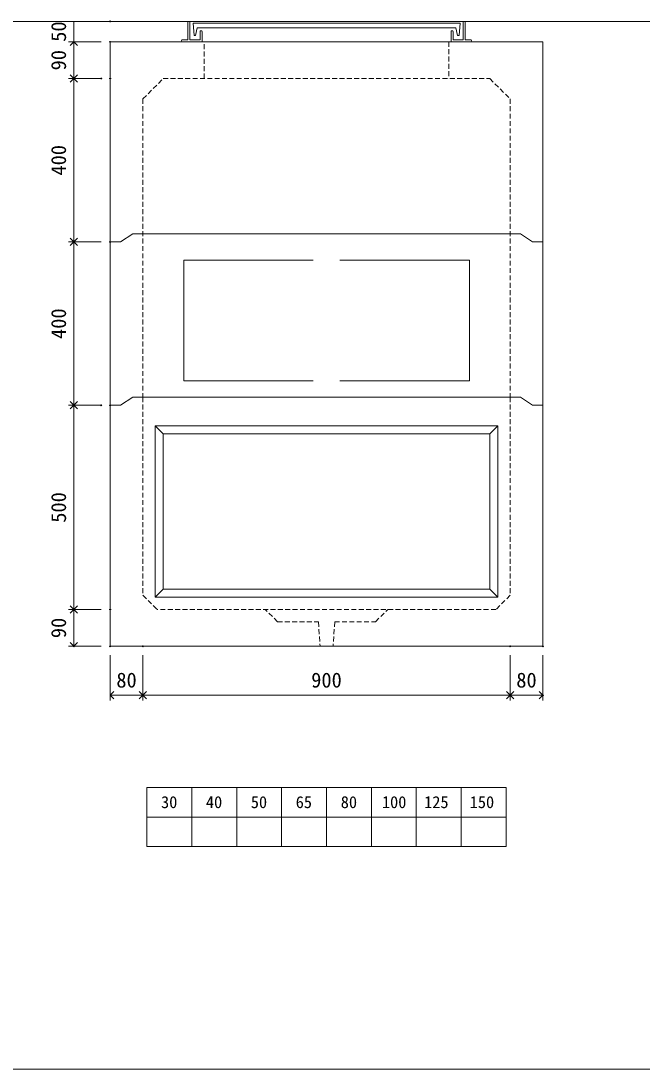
# Model space of a CAD drawing. Units: millimetres, scale not verified. Extents: x -4890 to 18490, y -2325 to 2325.
# Drawn here: x 1846 to 3368, y -1950 to 616 of the extents above; entities that cross this region are included whole.
import ezdxf
from ezdxf.enums import TextEntityAlignment as Align

# ---------------------------------------------------------------- set-up
doc = ezdxf.new("R2010")
doc.units = ezdxf.units.MM
doc.header["$LTSCALE"] = 10
doc.header["$PDMODE"] = 32
doc.header["$PDSIZE"] = 2
doc.linetypes.add('DASHED1', pattern=[1.8, 1.2, -0.6])
doc.linetypes.add('USER2', pattern=[50.8, 31.75, -6.35, 6.35, -6.35])
doc.layers.add('0-1_Defpoints', color=7, linetype='Continuous')
for name, color, linetype, lineweight in [('0-2_waku', 7, 'Continuous', 18), ('0-3_gaikei', 7, 'Continuous', 18), ('0-4_kakure', 7, 'DASHED1', 5), ('0-5_sunpou', 7, 'Continuous', 5), ('0-9_uchigawa', 6, 'Continuous', 18), ('0-B_futa', 3, 'Continuous', 18), ('0-C_GL', 4, 'Continuous', 18), ('0-E_文字１', 7, 'Continuous', 18), ('1-3_uchigawa2', 6, 'USER2', 18)]:
    doc.layers.add(name, color=color, linetype=linetype, lineweight=lineweight)
doc.styles.add('ＭＳ ゴシック', font='')
doc.styles.get('ＭＳ ゴシック').set_extended_font_data('MS Gothic')

# ---------------------------------------------------------------- blocks, each defined once
blk = doc.blocks.new('_Open90')
at = {"layer": '0-5_sunpou'}
blk.add_line((0, 0), (-1, 0), dxfattribs=at)
blk.add_lwpolyline([(-0.5, 0.5), (0, 0), (-0.5, -0.5)], dxfattribs=at)
blk = doc.blocks.new('D98')
at = {"layer": '0-1_Defpoints'}
for p in [(3512.32, 1854.36), (3423, 1354.36), (3512.32, 1354.36)]:
    blk.add_point(p, dxfattribs=at)
at = {"layer": '0-5_sunpou'}
for p, q in [((3490.32, 1854.36), (3410, 1854.36)), ((3423, 1836.36), (3423, 1372.36)), ((3490.32, 1354.36), (3410, 1354.36))]:
    blk.add_line(p, q, dxfattribs=at)
at = {"layer": '0-5_sunpou', "xscale": 18, "yscale": 18}
for p, rotation in [((3423, 1854.36), 90), ((3423, 1354.36), 270)]:
    blk.add_blockref('_Open90', p, dxfattribs=dict(at, rotation=rotation))
at = {"layer": '0-5_sunpou', "style": 'ＭＳ ゴシック'}
blk.add_text('500', height=36.66, rotation=90, dxfattribs=at).set_placement((3415, 1566.86), align=Align.BOTTOM_LEFT)
blk = doc.blocks.new('D99')
at = {"layer": '0-1_Defpoints'}
for p in [(3512.32, 1354.36), (3423, 1264.36), (3512.32, 1264.36)]:
    blk.add_point(p, dxfattribs=at)
at = {"layer": '0-5_sunpou'}
for p, q in [((3490.32, 1354.36), (3410, 1354.36)), ((3423, 1336.36), (3423, 1282.36)), ((3490.32, 1264.36), (3410, 1264.36))]:
    blk.add_line(p, q, dxfattribs=at)
at = {"layer": '0-5_sunpou', "xscale": 18, "yscale": 18}
for p, rotation in [((3423, 1354.36), 90), ((3423, 1264.36), 270)]:
    blk.add_blockref('_Open90', p, dxfattribs=dict(at, rotation=rotation))
at = {"layer": '0-5_sunpou', "style": 'ＭＳ ゴシック'}
blk.add_text('90', height=36.66, rotation=90, dxfattribs=at).set_placement((3415, 1284.36), align=Align.BOTTOM_LEFT)
blk = doc.blocks.new('D100')
at = {"layer": '0-1_Defpoints'}
for p in [(3512.32, 1264.36), (3592.32, 1264.36), (3592.32, 1144.33)]:
    blk.add_point(p, dxfattribs=at)
at = {"layer": '0-5_sunpou'}
for p, q in [((3512.32, 1242.36), (3512.32, 1131.33)), ((3592.32, 1242.36), (3592.32, 1131.33)), ((3530.32, 1144.33), (3574.32, 1144.33))]:
    blk.add_line(p, q, dxfattribs=at)
at = {"layer": '0-5_sunpou', "xscale": 18, "yscale": 18, "rotation": 180}
blk.add_blockref('_Open90', (3512.32, 1144.33), dxfattribs=at)
at = {"layer": '0-5_sunpou', "xscale": 18, "yscale": 18}
blk.add_blockref('_Open90', (3592.32, 1144.33), dxfattribs=at)
at = {"layer": '0-5_sunpou', "style": 'ＭＳ ゴシック'}
blk.add_text('80', height=36.66, dxfattribs=at).set_placement((3527.32, 1152.33), align=Align.BOTTOM_LEFT)
blk = doc.blocks.new('D101')
at = {"layer": '0-1_Defpoints'}
for p in [(3592.32, 1264.36), (4492.32, 1264.36), (4492.32, 1144.33)]:
    blk.add_point(p, dxfattribs=at)
at = {"layer": '0-5_sunpou'}
for p, q in [((3592.32, 1242.36), (3592.32, 1131.33)), ((4492.32, 1242.36), (4492.32, 1131.33)), ((3610.32, 1144.33), (4474.32, 1144.33))]:
    blk.add_line(p, q, dxfattribs=at)
at = {"layer": '0-5_sunpou', "xscale": 18, "yscale": 18, "rotation": 180}
blk.add_blockref('_Open90', (3592.32, 1144.33), dxfattribs=at)
at = {"layer": '0-5_sunpou', "xscale": 18, "yscale": 18}
blk.add_blockref('_Open90', (4492.32, 1144.33), dxfattribs=at)
at = {"layer": '0-5_sunpou', "style": 'ＭＳ ゴシック'}
blk.add_text('900', height=36.66, dxfattribs=at).set_placement((4004.82, 1152.33), align=Align.BOTTOM_LEFT)
blk = doc.blocks.new('D102')
at = {"layer": '0-1_Defpoints'}
for p in [(4492.32, 1264.36), (4572.32, 1264.36), (4572.32, 1144.33)]:
    blk.add_point(p, dxfattribs=at)
at = {"layer": '0-5_sunpou'}
for p, q in [((4492.32, 1242.36), (4492.32, 1131.33)), ((4572.32, 1242.36), (4572.32, 1131.33)), ((4510.32, 1144.33), (4554.32, 1144.33))]:
    blk.add_line(p, q, dxfattribs=at)
at = {"layer": '0-5_sunpou', "xscale": 18, "yscale": 18, "rotation": 180}
blk.add_blockref('_Open90', (4492.32, 1144.33), dxfattribs=at)
at = {"layer": '0-5_sunpou', "xscale": 18, "yscale": 18}
blk.add_blockref('_Open90', (4572.32, 1144.33), dxfattribs=at)
at = {"layer": '0-5_sunpou', "style": 'ＭＳ ゴシック'}
blk.add_text('80', height=36.66, dxfattribs=at).set_placement((4507.32, 1152.33), align=Align.BOTTOM_LEFT)
blk = doc.blocks.new('D103')
at = {"layer": '0-1_Defpoints'}
for p in [(3512.32, 2744.36), (3423, 2654.36), (3512.32, 2654.36)]:
    blk.add_point(p, dxfattribs=at)
at = {"layer": '0-5_sunpou'}
for p, q in [((3490.32, 2744.36), (3410, 2744.36)), ((3423, 2726.36), (3423, 2672.36)), ((3490.32, 2654.36), (3410, 2654.36))]:
    blk.add_line(p, q, dxfattribs=at)
at = {"layer": '0-5_sunpou', "xscale": 18, "yscale": 18}
for p, rotation in [((3423, 2744.36), 90), ((3423, 2654.36), 270)]:
    blk.add_blockref('_Open90', p, dxfattribs=dict(at, rotation=rotation))
at = {"layer": '0-5_sunpou', "style": 'ＭＳ ゴシック'}
blk.add_text('90', height=36.66, rotation=90, dxfattribs=at).set_placement((3415, 2674.36), align=Align.BOTTOM_LEFT)
blk = doc.blocks.new('D104')
at = {"layer": '0-1_Defpoints'}
for p in [(3490.32, 2654.36), (3423, 2254.36), (3512.32, 2254.36)]:
    blk.add_point(p, dxfattribs=at)
at = {"layer": '0-5_sunpou'}
for p, q in [((3468.32, 2654.36), (3410, 2654.36)), ((3423, 2636.36), (3423, 2272.36)), ((3490.32, 2254.36), (3410, 2254.36))]:
    blk.add_line(p, q, dxfattribs=at)
at = {"layer": '0-5_sunpou', "xscale": 18, "yscale": 18}
for p, rotation in [((3423, 2654.36), 90), ((3423, 2254.36), 270)]:
    blk.add_blockref('_Open90', p, dxfattribs=dict(at, rotation=rotation))
at = {"layer": '0-5_sunpou', "style": 'ＭＳ ゴシック'}
blk.add_text('400', height=36.66, rotation=90, dxfattribs=at).set_placement((3415, 2416.86), align=Align.BOTTOM_LEFT)
blk = doc.blocks.new('D105')
at = {"layer": '0-1_Defpoints'}
for p in [(3512.32, 2254.36), (3423, 1854.36), (3490.32, 1854.36)]:
    blk.add_point(p, dxfattribs=at)
at = {"layer": '0-5_sunpou'}
for p, q in [((3490.32, 2254.36), (3410, 2254.36)), ((3423, 2236.36), (3423, 1872.36)), ((3468.32, 1854.36), (3410, 1854.36))]:
    blk.add_line(p, q, dxfattribs=at)
at = {"layer": '0-5_sunpou', "xscale": 18, "yscale": 18}
for p, rotation in [((3423, 2254.36), 90), ((3423, 1854.36), 270)]:
    blk.add_blockref('_Open90', p, dxfattribs=dict(at, rotation=rotation))
at = {"layer": '0-5_sunpou', "style": 'ＭＳ ゴシック'}
blk.add_text('400', height=36.66, rotation=90, dxfattribs=at).set_placement((3415, 2016.86), align=Align.BOTTOM_LEFT)
blk = doc.blocks.new('D80')
at = {"layer": '0-1_Defpoints'}
for p in [(3512.32, 2794.36), (3423, 2744.36), (3512.32, 2744.36)]:
    blk.add_point(p, dxfattribs=at)
at = {"layer": '0-5_sunpou'}
for p, q in [((3490.32, 2794.36), (3410, 2794.36)), ((3423, 2794.36), (3423, 2744.36)), ((3490.32, 2744.36), (3410, 2744.36))]:
    blk.add_line(p, q, dxfattribs=at)
at = {"layer": '0-5_sunpou', "style": 'ＭＳ ゴシック'}
blk.add_text('50', height=36.66, rotation=90, dxfattribs=at).set_placement((3415, 2744.36), align=Align.BOTTOM_LEFT)

msp = doc.modelspace()

# ---------------------------------------------------------------- linework, layer by layer
at = {"layer": '0-2_waku'}
for p, q in [((2154.94, -1260.93), (2154.94, -1404.93)), ((2154.94, -1260.93), (2154.94, -1404.93)), ((2154.94, -1260.93), (2154.94, -1404.93)), ((2154.94, -1260.93), (2154.94, -1404.93)), ((2154.94, -1260.93), (3034.94, -1260.93)), ((2264.94, -1260.93), (2264.94, -1404.93)), ((2374.94, -1260.93), (2374.94, -1404.93)), ((2374.94, -1260.93), (2374.94, -1404.93)), ((2484.94, -1260.93), (2484.94, -1404.93)), ((2594.94, -1260.93), (2594.94, -1404.93)), ((2704.94, -1260.93), (2704.94, -1404.93)), ((2814.94, -1260.93), (2814.94, -1404.93)), ((2924.94, -1260.93), (2924.94, -1404.93)), ((3034.94, -1260.93), (3034.94, -1404.93)), ((2154.94, -1332.93), (3034.94, -1332.93)), ((2154.94, -1404.93), (3034.94, -1404.93)), ((-1230.06, -1949.93), (4889.94, -1949.93)), ((-1230.06, -1949.93), (4889.94, -1949.93))]:
    msp.add_line(p, q, dxfattribs=at)
at = {"layer": '0-3_gaikei'}
for p, q in [((2064.94, 565.07), (3124.94, 565.07)), ((2064.94, -914.93), (2064.94, 565.07)), ((2159.94, 565.07), (2269.94, 565.07)), ((2179.94, 565.07), (2979.94, 565.07)), ((2194.94, 565.07), (2994.94, 565.07)), ((3014.94, 565.07), (2904.94, 565.07)), ((3029.94, 565.07), (2919.94, 565.07)), ((3124.94, 565.07), (3124.94, -914.93)), ((2089.94, 75.07), (2119.94, 95.07)), ((2119.94, 95.07), (3069.94, 95.07)), ((3069.94, 95.07), (3099.94, 75.07)), ((2089.94, 75.07), (2064.94, 75.07)), ((3099.94, 75.07), (3124.94, 75.07)), ((2089.94, -324.93), (2119.94, -304.93)), ((2119.94, -304.93), (3069.94, -304.93)), ((3069.94, -304.93), (3099.94, -324.93)), ((2089.94, -324.93), (2064.94, -324.93)), ((3099.94, -324.93), (3124.94, -324.93)), ((3124.94, -914.93), (2064.94, -914.93))]:
    msp.add_line(p, q, dxfattribs=at)
at = {"layer": '0-4_kakure'}
for p, q in [((2294.94, 475.07), (2294.94, 565.07)), ((2894.94, 565.07), (2894.94, 475.07)), ((2144.94, 425.07), (2194.94, 475.07)), ((2194.94, 475.07), (2994.94, 475.07)), ((2994.94, 475.07), (3044.94, 425.07)), ((2144.94, 425.07), (2144.94, -304.93)), ((3044.94, 425.07), (3044.94, -304.93)), ((2144.94, -304.93), (2144.94, -789.93)), ((3044.94, -304.93), (3044.94, -789.93)), ((2144.94, -789.93), (2179.94, -824.93)), ((3044.94, -789.93), (3009.94, -824.93)), ((3009.94, -824.93), (2179.94, -824.93)), ((2474.94, -854.93), (2444.94, -824.93)), ((2714.94, -854.93), (2744.94, -824.93)), ((2474.94, -854.93), (2574.94, -854.93)), ((2574.94, -854.93), (2578.94, -914.93)), ((2614.94, -854.93), (2610.94, -914.93)), ((2614.94, -854.93), (2714.94, -854.93))]:
    msp.add_line(p, q, dxfattribs=at)
at = {"layer": '0-9_uchigawa'}
for p, q in [((2174.94, -374.93), (2174.94, -794.93)), ((2174.94, -374.93), (2594.94, -374.93)), ((2174.94, -374.93), (2194.94, -394.93)), ((2594.94, -374.93), (3014.94, -374.93)), ((2594.94, -374.93), (3014.94, -374.93)), ((3014.94, -374.93), (2994.94, -394.93)), ((3014.94, -374.93), (3014.94, -794.93)), ((2194.94, -394.93), (2194.94, -774.93)), ((2194.94, -394.93), (2594.94, -394.93)), ((2194.94, -394.93), (2594.94, -394.93)), ((2594.94, -394.93), (2994.94, -394.93)), ((2994.94, -394.93), (2994.94, -774.93)), ((2194.94, -774.93), (2174.94, -794.93)), ((2174.94, -794.93), (2594.94, -794.93)), ((2194.94, -774.93), (2594.94, -774.93)), ((2594.94, -774.93), (2994.94, -774.93)), ((2594.94, -794.93), (3014.94, -794.93)), ((2994.94, -774.93), (3014.94, -794.93))]:
    msp.add_line(p, q, dxfattribs=at)
at = {"layer": '0-B_futa'}
for p, q in [((2254.94, 613.08), (2254.94, 570.07)), ((2256.94, 615.08), (2259.94, 615.08)), ((2259.94, 615.08), (2259.94, 570.07)), ((2267.75, 610.58), (2922.08, 610.58)), ((2267.75, 610.58), (2270.24, 580.57)), ((2278.27, 599.58), (2273.95, 580.57)), ((2278.27, 599.58), (2911.61, 599.58)), ((2286.94, 592.08), (2287.94, 592.08)), ((2902.94, 592.08), (2901.94, 592.08)), ((2911.61, 599.58), (2915.93, 580.57)), ((2922.08, 610.58), (2919.83, 580.57)), ((2929.94, 615.08), (2929.94, 570.07)), ((2929.94, 615.08), (2932.94, 615.08)), ((2934.94, 613.08), (2934.94, 570.07)), ((2239.94, 568.07), (2239.94, 567.07)), ((2241.94, 570.07), (2254.94, 570.07)), ((2289.94, 565.07), (2241.94, 565.07)), ((2259.94, 570.07), (2284.94, 570.07)), ((2270.24, 580.57), (2273.95, 580.57)), ((2284.94, 590.08), (2284.94, 570.07)), ((2289.94, 590.08), (2289.94, 565.07)), ((2899.94, 590.08), (2899.94, 565.07)), ((2899.94, 565.07), (2947.94, 565.07)), ((2904.94, 590.08), (2904.94, 570.07)), ((2929.94, 570.07), (2904.94, 570.07)), ((2919.83, 580.57), (2915.93, 580.57)), ((2947.94, 570.07), (2934.94, 570.07)), ((2949.94, 568.07), (2949.94, 567.07))]:
    msp.add_line(p, q, dxfattribs=at)
for centre, start, end in [((2256.94, 613.08), 90, 180), ((2286.94, 590.08), 90, 180), ((2287.94, 590.08), 0, 90), ((2901.94, 590.08), 90, 180), ((2902.94, 590.08), 0, 90), ((2932.94, 613.08), 0, 90), ((2241.94, 568.07), 90, 180), ((2241.94, 567.07), 180, 270), ((2947.94, 568.07), 0, 90), ((2947.94, 567.07), 270, 0)]:
    msp.add_arc(centre, 2, start, end, dxfattribs=at)
at = {"layer": '0-C_GL'}
for p, q in [((-1230.06, 615.07), (4889.94, 615.07)), ((-1230.01, 615.07), (4889.99, 615.07))]:
    msp.add_line(p, q, dxfattribs=at)
at = {"layer": '1-3_uchigawa2'}
for p, q in [((2244.94, 30.07), (2594.94, 30.07)), ((2244.94, 30.07), (2244.94, -264.93)), ((2944.94, 30.07), (2594.94, 30.07)), ((2944.94, 30.07), (2944.94, -264.93)), ((2244.94, -264.93), (2594.94, -264.93)), ((2944.94, -264.93), (2594.94, -264.93))]:
    msp.add_line(p, q, dxfattribs=at)

# ---------------------------------------------------------------- block references
at = {"layer": '0-5_sunpou'}
for name in ['D80', 'D103', 'D104', 'D105', 'D98', 'D99', 'D100', 'D101', 'D102']:
    msp.add_blockref(name, (-1447.37, -2179.29), dxfattribs=at)

# ---------------------------------------------------------------- texts
at = {"layer": '0-E_文字１', "style": 'ＭＳ ゴシック'}
for s, p in [('30', (2189.41, -1319.91)), ('40', (2299.41, -1319.91)), ('50', (2409.41, -1319.91)), ('65', (2519.41, -1319.91)), ('80', (2629.82, -1319.91)), ('100', (2730.69, -1319.91)), ('125', (2834.08, -1319.91)), ('150', (2945.84, -1319.91))]:
    msp.add_text(s, height=29.33, dxfattribs=at).set_placement(p, align=Align.BOTTOM_LEFT)

doc.saveas('drawing.dxf')
